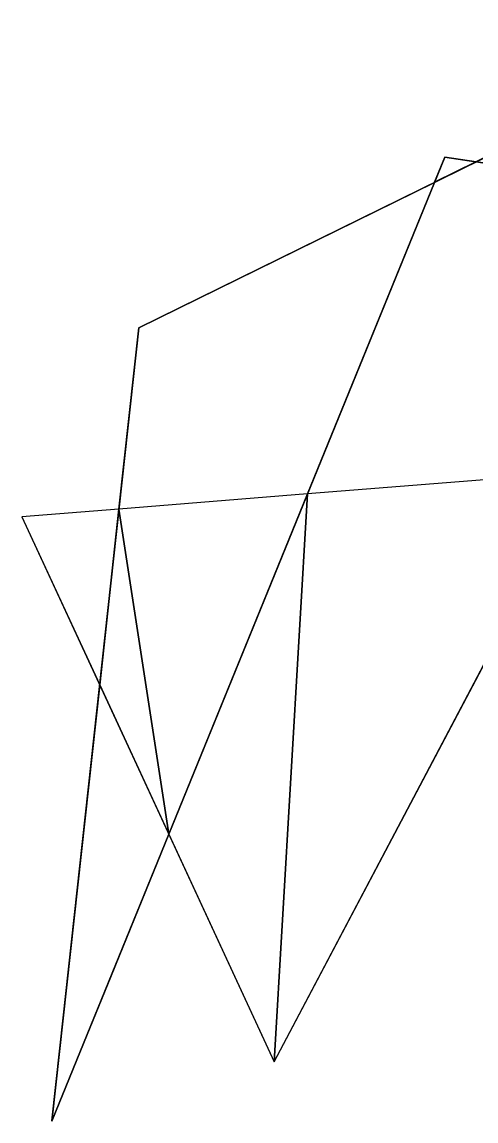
# Model space of a CAD drawing. Header units: metres. Extents: x -642 to 368, y -392 to 227.
# Drawn here: x 224.7 to 278, y -372.4 to -243.4 of the extents above; entities that cross this region are included whole.
import ezdxf

# ---------------------------------------------------------------- set-up
doc = ezdxf.new("R2010")
doc.units = ezdxf.units.M

msp = doc.modelspace()

# ---------------------------------------------------------------- linework, layer by layer
for p, q in [((254.33035, -365.50314, -623.5383), (318.7286, -243.42441, -623.5383)), ((254.33035, -365.50314, -623.5383), (318.7286, -243.42441, -623.5383)), ((254.33035, -365.50314, -623.5383), (318.7286, -243.42441, -623.5383)), ((254.33035, -365.50314, -623.5383), (318.7286, -243.42441, -623.5383)), ((254.33035, -365.50314, -623.5383), (318.7286, -243.42441, -623.5383)), ((254.33035, -365.50314, -623.5383), (318.7286, -243.42441, -623.5383)), ((254.33035, -365.50314, -623.5383), (318.7286, -243.42441, -623.5383)), ((254.33035, -365.50314, -623.5383), (318.7286, -243.42441, -623.5383)), ((254.33035, -365.50314, -623.5383), (318.7286, -243.42441, -623.5383)), ((254.33035, -365.50314, -623.5383), (318.7286, -243.42441, -623.5383)), ((254.33035, -365.50314, -623.5383), (318.7286, -243.42441, -623.5383)), ((254.33035, -365.50314, -623.5383), (318.7286, -243.42441, -623.5383)), ((254.33035, -365.50314, -623.5383), (318.7286, -243.42441, -623.5383)), ((254.33035, -365.50314, -623.5383), (318.7286, -243.42441, -623.5383)), ((238.44394, -279.32928, -623.5383), (296.53146, -250.74246, -623.5383)), ((238.44394, -279.32928, -623.5383), (296.53146, -250.74246, -623.5383)), ((238.44394, -279.32928, -623.5383), (296.53146, -250.74246, -623.5383)), ((238.44394, -279.32928, -623.5383), (296.53146, -250.74246, -623.5383)), ((238.44394, -279.32928, -623.5383), (296.53146, -250.74246, -623.5383)), ((238.44394, -279.32928, -623.5383), (296.53146, -250.74246, -623.5383)), ((238.44394, -279.32928, -623.5383), (296.53146, -250.74246, -623.5383)), ((238.44394, -279.32928, -623.5383), (296.53146, -250.74246, -623.5383)), ((238.44394, -279.32928, -623.5383), (296.53146, -250.74246, -623.5383)), ((238.44394, -279.32928, -623.5383), (296.53146, -250.74246, -623.5383)), ((238.44394, -279.32928, -623.5383), (296.53146, -250.74246, -623.5383)), ((238.44394, -279.32928, -623.5383), (296.53146, -250.74246, -623.5383)), ((238.44394, -279.32928, -623.5383), (296.53146, -250.74246, -623.5383)), ((238.44394, -279.32928, -623.5383), (296.53146, -250.74246, -623.5383)), ((296.54285, -250.74261, -623.5383), (238.4455, -279.3296, -623.5383)), ((296.54285, -250.74261, -623.5383), (238.4455, -279.3296, -623.5383)), ((296.54285, -250.74261, -623.5383), (238.4455, -279.3296, -623.5383)), ((296.54285, -250.74261, -623.5383), (238.4455, -279.3296, -623.5383)), ((296.54285, -250.74261, -623.5383), (238.4455, -279.3296, -623.5383)), ((296.54285, -250.74261, -623.5383), (238.4455, -279.3296, -623.5383)), ((296.54285, -250.74261, -623.5383), (238.4455, -279.3296, -623.5383)), ((296.54285, -250.74261, -623.5383), (238.4455, -279.3296, -623.5383)), ((296.54285, -250.74261, -623.5383), (238.4455, -279.3296, -623.5383)), ((296.54285, -250.74261, -623.5383), (238.4455, -279.3296, -623.5383)), ((296.54285, -250.74261, -623.5383), (238.4455, -279.3296, -623.5383)), ((296.54285, -250.74261, -623.5383), (238.4455, -279.3296, -623.5383)), ((296.54285, -250.74261, -623.5383), (238.4455, -279.3296, -623.5383)), ((296.54285, -250.74261, -623.5383), (238.4455, -279.3296, -623.5383)), ((274.35272, -259.3113, -623.5383), (228.24261, -372.44604, -623.5383)), ((274.35272, -259.3113, -623.5383), (228.24261, -372.44604, -623.5383)), ((274.35272, -259.3113, -623.5383), (228.24261, -372.44604, -623.5383)), ((274.35272, -259.3113, -623.5383), (228.24261, -372.44604, -623.5383)), ((274.35272, -259.3113, -623.5383), (228.24261, -372.44604, -623.5383)), ((274.35272, -259.3113, -623.5383), (228.24261, -372.44604, -623.5383)), ((274.35272, -259.3113, -623.5383), (228.24261, -372.44604, -623.5383)), ((274.35272, -259.3113, -623.5383), (228.24261, -372.44604, -623.5383)), ((274.35272, -259.3113, -623.5383), (228.24261, -372.44604, -623.5383)), ((274.35272, -259.3113, -623.5383), (228.24261, -372.44604, -623.5383)), ((274.35272, -259.3113, -623.5383), (228.24261, -372.44604, -623.5383)), ((274.35272, -259.3113, -623.5383), (228.24261, -372.44604, -623.5383)), ((274.35272, -259.3113, -623.5383), (228.24261, -372.44604, -623.5383)), ((274.35272, -259.3113, -623.5383), (228.24261, -372.44604, -623.5383)), ((228.2445, -372.4459, -623.5383), (274.34186, -259.3106, -623.5383)), ((228.2445, -372.4459, -623.5383), (274.34186, -259.3106, -623.5383)), ((228.2445, -372.4459, -623.5383), (274.34186, -259.3106, -623.5383)), ((228.2445, -372.4459, -623.5383), (274.34186, -259.3106, -623.5383)), ((228.2445, -372.4459, -623.5383), (274.34186, -259.3106, -623.5383)), ((228.2445, -372.4459, -623.5383), (274.34186, -259.3106, -623.5383)), ((228.2445, -372.4459, -623.5383), (274.34186, -259.3106, -623.5383)), ((228.2445, -372.4459, -623.5383), (274.34186, -259.3106, -623.5383)), ((228.2445, -372.4459, -623.5383), (274.34186, -259.3106, -623.5383)), ((228.2445, -372.4459, -623.5383), (274.34186, -259.3106, -623.5383)), ((228.2445, -372.4459, -623.5383), (274.34186, -259.3106, -623.5383)), ((228.2445, -372.4459, -623.5383), (274.34186, -259.3106, -623.5383)), ((228.2445, -372.4459, -623.5383), (274.34186, -259.3106, -623.5383)), ((228.2445, -372.4459, -623.5383), (274.34186, -259.3106, -623.5383)), ((274.34186, -259.3106, -623.5383), (338.75043, -268.91858, -623.5383)), ((274.34186, -259.3106, -623.5383), (338.75043, -268.91858, -623.5383)), ((274.34186, -259.3106, -623.5383), (338.75043, -268.91858, -623.5383)), ((274.34186, -259.3106, -623.5383), (338.75043, -268.91858, -623.5383)), ((274.34186, -259.3106, -623.5383), (338.75043, -268.91858, -623.5383)), ((274.34186, -259.3106, -623.5383), (338.75043, -268.91858, -623.5383)), ((274.34186, -259.3106, -623.5383), (338.75043, -268.91858, -623.5383)), ((274.34186, -259.3106, -623.5383), (338.75043, -268.91858, -623.5383)), ((274.34186, -259.3106, -623.5383), (338.75043, -268.91858, -623.5383)), ((274.34186, -259.3106, -623.5383), (338.75043, -268.91858, -623.5383)), ((274.34186, -259.3106, -623.5383), (338.75043, -268.91858, -623.5383)), ((274.34186, -259.3106, -623.5383), (338.75043, -268.91858, -623.5383)), ((274.34186, -259.3106, -623.5383), (338.75043, -268.91858, -623.5383)), ((274.34186, -259.3106, -623.5383), (338.75043, -268.91858, -623.5383)), ((338.74542, -268.9183, -623.5383), (274.35272, -259.3113, -623.5383)), ((338.74542, -268.9183, -623.5383), (274.35272, -259.3113, -623.5383)), ((338.74542, -268.9183, -623.5383), (274.35272, -259.3113, -623.5383)), ((338.74542, -268.9183, -623.5383), (274.35272, -259.3113, -623.5383)), ((338.74542, -268.9183, -623.5383), (274.35272, -259.3113, -623.5383)), ((338.74542, -268.9183, -623.5383), (274.35272, -259.3113, -623.5383)), ((338.74542, -268.9183, -623.5383), (274.35272, -259.3113, -623.5383)), ((338.74542, -268.9183, -623.5383), (274.35272, -259.3113, -623.5383)), ((338.74542, -268.9183, -623.5383), (274.35272, -259.3113, -623.5383)), ((338.74542, -268.9183, -623.5383), (274.35272, -259.3113, -623.5383)), ((338.74542, -268.9183, -623.5383), (274.35272, -259.3113, -623.5383)), ((338.74542, -268.9183, -623.5383), (274.35272, -259.3113, -623.5383)), ((338.74542, -268.9183, -623.5383), (274.35272, -259.3113, -623.5383)), ((338.74542, -268.9183, -623.5383), (274.35272, -259.3113, -623.5383)), ((228.24261, -372.44604, -623.5383), (238.44394, -279.32928, -623.5383)), ((228.24261, -372.44604, -623.5383), (238.44394, -279.32928, -623.5383)), ((228.24261, -372.44604, -623.5383), (238.44394, -279.32928, -623.5383)), ((228.24261, -372.44604, -623.5383), (238.44394, -279.32928, -623.5383)), ((228.24261, -372.44604, -623.5383), (238.44394, -279.32928, -623.5383)), ((228.24261, -372.44604, -623.5383), (238.44394, -279.32928, -623.5383)), ((228.24261, -372.44604, -623.5383), (238.44394, -279.32928, -623.5383)), ((228.24261, -372.44604, -623.5383), (238.44394, -279.32928, -623.5383)), ((228.24261, -372.44604, -623.5383), (238.44394, -279.32928, -623.5383)), ((228.24261, -372.44604, -623.5383), (238.44394, -279.32928, -623.5383)), ((228.24261, -372.44604, -623.5383), (238.44394, -279.32928, -623.5383)), ((228.24261, -372.44604, -623.5383), (238.44394, -279.32928, -623.5383)), ((228.24261, -372.44604, -623.5383), (238.44394, -279.32928, -623.5383)), ((228.24261, -372.44604, -623.5383), (238.44394, -279.32928, -623.5383)), ((238.4455, -279.3296, -623.5383), (228.2445, -372.4459, -623.5383)), ((238.4455, -279.3296, -623.5383), (228.2445, -372.4459, -623.5383)), ((238.4455, -279.3296, -623.5383), (228.2445, -372.4459, -623.5383)), ((238.4455, -279.3296, -623.5383), (228.2445, -372.4459, -623.5383)), ((238.4455, -279.3296, -623.5383), (228.2445, -372.4459, -623.5383)), ((238.4455, -279.3296, -623.5383), (228.2445, -372.4459, -623.5383)), ((238.4455, -279.3296, -623.5383), (228.2445, -372.4459, -623.5383)), ((238.4455, -279.3296, -623.5383), (228.2445, -372.4459, -623.5383)), ((238.4455, -279.3296, -623.5383), (228.2445, -372.4459, -623.5383)), ((238.4455, -279.3296, -623.5383), (228.2445, -372.4459, -623.5383)), ((238.4455, -279.3296, -623.5383), (228.2445, -372.4459, -623.5383)), ((238.4455, -279.3296, -623.5383), (228.2445, -372.4459, -623.5383)), ((238.4455, -279.3296, -623.5383), (228.2445, -372.4459, -623.5383)), ((238.4455, -279.3296, -623.5383), (228.2445, -372.4459, -623.5383)), ((224.73001, -301.52002, -623.5383), (254.33035, -365.50314, -623.5383)), ((224.73001, -301.52002, -623.5383), (254.33035, -365.50314, -623.5383)), ((224.73001, -301.52002, -623.5383), (254.33035, -365.50314, -623.5383)), ((224.73001, -301.52002, -623.5383), (254.33035, -365.50314, -623.5383)), ((224.73001, -301.52002, -623.5383), (254.33035, -365.50314, -623.5383)), ((224.73001, -301.52002, -623.5383), (254.33035, -365.50314, -623.5383)), ((224.73001, -301.52002, -623.5383), (254.33035, -365.50314, -623.5383)), ((224.73001, -301.52002, -623.5383), (254.33035, -365.50314, -623.5383)), ((224.73001, -301.52002, -623.5383), (254.33035, -365.50314, -623.5383)), ((224.73001, -301.52002, -623.5383), (254.33035, -365.50314, -623.5383)), ((224.73001, -301.52002, -623.5383), (254.33035, -365.50314, -623.5383)), ((224.73001, -301.52002, -623.5383), (254.33035, -365.50314, -623.5383)), ((224.73001, -301.52002, -623.5383), (254.33035, -365.50314, -623.5383)), ((224.73001, -301.52002, -623.5383), (254.33035, -365.50314, -623.5383))]:
    msp.add_line(p, q)
for points in [[(296.53146, -250.74246, -623.5383), (278.01083, -259.8571, -623.5383), (278.01752, -259.8581, -623.5383), (278.0176, -259.858, -623.5382)], [(296.53146, -250.74246, -623.5383), (278.01083, -259.8571, -623.5383), (278.01752, -259.8581, -623.5383), (278.0176, -259.858, -623.5382)], [(296.53146, -250.74246, -623.5383), (278.01083, -259.8571, -623.5383), (278.01752, -259.8581, -623.5383), (278.0176, -259.858, -623.5382)], [(296.53146, -250.74246, -623.5383), (278.01083, -259.8571, -623.5383), (278.01752, -259.8581, -623.5383), (278.0176, -259.858, -623.5382)], [(296.53146, -250.74246, -623.5383), (278.01083, -259.8571, -623.5383), (278.01752, -259.8581, -623.5383), (278.0176, -259.858, -623.5382)], [(296.53146, -250.74246, -623.5383), (278.01083, -259.8571, -623.5383), (278.01752, -259.8581, -623.5383), (278.0176, -259.858, -623.5382)], [(296.53146, -250.74246, -623.5383), (278.01083, -259.8571, -623.5383), (278.01752, -259.8581, -623.5383), (278.0176, -259.858, -623.5382)], [(296.53146, -250.74246, -623.5383), (278.01083, -259.8571, -623.5383), (278.01752, -259.8581, -623.5383), (278.0176, -259.858, -623.5382)], [(296.53146, -250.74246, -623.5383), (278.01083, -259.8571, -623.5383), (278.01752, -259.8581, -623.5383), (278.0176, -259.858, -623.5382)], [(296.53146, -250.74246, -623.5383), (278.01083, -259.8571, -623.5383), (278.01752, -259.8581, -623.5383), (278.0176, -259.858, -623.5382)], [(296.53146, -250.74246, -623.5383), (278.01083, -259.8571, -623.5383), (278.01752, -259.8581, -623.5383), (278.0176, -259.858, -623.5382)], [(296.53146, -250.74246, -623.5383), (278.01083, -259.8571, -623.5383), (278.01752, -259.8581, -623.5383), (278.0176, -259.858, -623.5382)], [(296.53146, -250.74246, -623.5383), (278.01083, -259.8571, -623.5383), (278.01752, -259.8581, -623.5383), (278.0176, -259.858, -623.5382)], [(296.53146, -250.74246, -623.5383), (278.01083, -259.8571, -623.5383), (278.01752, -259.8581, -623.5383), (278.0176, -259.858, -623.5382)], [(273.15665, -262.246, -623.5383), (274.34186, -259.3106, -623.5383), (273.1431, -262.25266, -623.5383), (273.1432, -262.25256, -623.5382)], [(273.15665, -262.246, -623.5383), (274.34186, -259.3106, -623.5383), (273.1431, -262.25266, -623.5383), (273.1432, -262.25256, -623.5382)], [(273.15665, -262.246, -623.5383), (274.34186, -259.3106, -623.5383), (273.1431, -262.25266, -623.5383), (273.1432, -262.25256, -623.5382)], [(273.15665, -262.246, -623.5383), (274.34186, -259.3106, -623.5383), (273.1431, -262.25266, -623.5383), (273.1432, -262.25256, -623.5382)], [(273.15665, -262.246, -623.5383), (274.34186, -259.3106, -623.5383), (273.1431, -262.25266, -623.5383), (273.1432, -262.25256, -623.5382)], [(273.15665, -262.246, -623.5383), (274.34186, -259.3106, -623.5383), (273.1431, -262.25266, -623.5383), (273.1432, -262.25256, -623.5382)], [(273.15665, -262.246, -623.5383), (274.34186, -259.3106, -623.5383), (273.1431, -262.25266, -623.5383), (273.1432, -262.25256, -623.5382)], [(273.15665, -262.246, -623.5383), (274.34186, -259.3106, -623.5383), (273.1431, -262.25266, -623.5383), (273.1432, -262.25256, -623.5382)], [(273.15665, -262.246, -623.5383), (274.34186, -259.3106, -623.5383), (273.1431, -262.25266, -623.5383), (273.1432, -262.25256, -623.5382)], [(273.15665, -262.246, -623.5383), (274.34186, -259.3106, -623.5383), (273.1431, -262.25266, -623.5383), (273.1432, -262.25256, -623.5382)], [(273.15665, -262.246, -623.5383), (274.34186, -259.3106, -623.5383), (273.1431, -262.25266, -623.5383), (273.1432, -262.25256, -623.5382)], [(273.15665, -262.246, -623.5383), (274.34186, -259.3106, -623.5383), (273.1431, -262.25266, -623.5383), (273.1432, -262.25256, -623.5382)], [(273.15665, -262.246, -623.5383), (274.34186, -259.3106, -623.5383), (273.1431, -262.25266, -623.5383), (273.1432, -262.25256, -623.5382)], [(273.15665, -262.246, -623.5383), (274.34186, -259.3106, -623.5383), (273.1431, -262.25266, -623.5383), (273.1432, -262.25256, -623.5382)], [(273.15665, -262.246, -623.5383), (274.3524, -259.31216, -623.5383), (274.34186, -259.3106, -623.5383), (274.34195, -259.31052, -623.5382)], [(273.15665, -262.246, -623.5383), (274.3524, -259.31216, -623.5383), (274.34186, -259.3106, -623.5383), (274.34195, -259.31052, -623.5382)], [(273.15665, -262.246, -623.5383), (274.3524, -259.31216, -623.5383), (274.34186, -259.3106, -623.5383), (274.34195, -259.31052, -623.5382)], [(273.15665, -262.246, -623.5383), (274.3524, -259.31216, -623.5383), (274.34186, -259.3106, -623.5383), (274.34195, -259.31052, -623.5382)], [(273.15665, -262.246, -623.5383), (274.3524, -259.31216, -623.5383), (274.34186, -259.3106, -623.5383), (274.34195, -259.31052, -623.5382)], [(273.15665, -262.246, -623.5383), (274.3524, -259.31216, -623.5383), (274.34186, -259.3106, -623.5383), (274.34195, -259.31052, -623.5382)], [(273.15665, -262.246, -623.5383), (274.3524, -259.31216, -623.5383), (274.34186, -259.3106, -623.5383), (274.34195, -259.31052, -623.5382)], [(273.15665, -262.246, -623.5383), (274.3524, -259.31216, -623.5383), (274.34186, -259.3106, -623.5383), (274.34195, -259.31052, -623.5382)], [(273.15665, -262.246, -623.5383), (274.3524, -259.31216, -623.5383), (274.34186, -259.3106, -623.5383), (274.34195, -259.31052, -623.5382)], [(273.15665, -262.246, -623.5383), (274.3524, -259.31216, -623.5383), (274.34186, -259.3106, -623.5383), (274.34195, -259.31052, -623.5382)], [(273.15665, -262.246, -623.5383), (274.3524, -259.31216, -623.5383), (274.34186, -259.3106, -623.5383), (274.34195, -259.31052, -623.5382)], [(273.15665, -262.246, -623.5383), (274.3524, -259.31216, -623.5383), (274.34186, -259.3106, -623.5383), (274.34195, -259.31052, -623.5382)], [(273.15665, -262.246, -623.5383), (274.3524, -259.31216, -623.5383), (274.34186, -259.3106, -623.5383), (274.34195, -259.31052, -623.5382)], [(273.15665, -262.246, -623.5383), (274.3524, -259.31216, -623.5383), (274.34186, -259.3106, -623.5383), (274.34195, -259.31052, -623.5382)], [(274.35272, -259.3113, -623.5383), (274.3524, -259.31216, -623.5383), (278.00955, -259.85773, -623.5383), (278.00964, -259.85764, -623.5382)], [(274.35272, -259.3113, -623.5383), (274.3524, -259.31216, -623.5383), (278.00955, -259.85773, -623.5383), (278.00964, -259.85764, -623.5382)], [(274.35272, -259.3113, -623.5383), (274.3524, -259.31216, -623.5383), (278.00955, -259.85773, -623.5383), (278.00964, -259.85764, -623.5382)], [(274.35272, -259.3113, -623.5383), (274.3524, -259.31216, -623.5383), (278.00955, -259.85773, -623.5383), (278.00964, -259.85764, -623.5382)], [(274.35272, -259.3113, -623.5383), (274.3524, -259.31216, -623.5383), (278.00955, -259.85773, -623.5383), (278.00964, -259.85764, -623.5382)], [(274.35272, -259.3113, -623.5383), (274.3524, -259.31216, -623.5383), (278.00955, -259.85773, -623.5383), (278.00964, -259.85764, -623.5382)], [(274.35272, -259.3113, -623.5383), (274.3524, -259.31216, -623.5383), (278.00955, -259.85773, -623.5383), (278.00964, -259.85764, -623.5382)], [(274.35272, -259.3113, -623.5383), (274.3524, -259.31216, -623.5383), (278.00955, -259.85773, -623.5383), (278.00964, -259.85764, -623.5382)], [(274.35272, -259.3113, -623.5383), (274.3524, -259.31216, -623.5383), (278.00955, -259.85773, -623.5383), (278.00964, -259.85764, -623.5382)], [(274.35272, -259.3113, -623.5383), (274.3524, -259.31216, -623.5383), (278.00955, -259.85773, -623.5383), (278.00964, -259.85764, -623.5382)], [(274.35272, -259.3113, -623.5383), (274.3524, -259.31216, -623.5383), (278.00955, -259.85773, -623.5383), (278.00964, -259.85764, -623.5382)], [(274.35272, -259.3113, -623.5383), (274.3524, -259.31216, -623.5383), (278.00955, -259.85773, -623.5383), (278.00964, -259.85764, -623.5382)], [(274.35272, -259.3113, -623.5383), (274.3524, -259.31216, -623.5383), (278.00955, -259.85773, -623.5383), (278.00964, -259.85764, -623.5382)], [(274.35272, -259.3113, -623.5383), (274.3524, -259.31216, -623.5383), (278.00955, -259.85773, -623.5383), (278.00964, -259.85764, -623.5382)], [(274.35272, -259.3113, -623.5383), (278.00955, -259.85773, -623.5383), (278.01083, -259.8571, -623.5383), (278.01093, -259.857, -623.5382)], [(274.35272, -259.3113, -623.5383), (278.00955, -259.85773, -623.5383), (278.01083, -259.8571, -623.5383), (278.01093, -259.857, -623.5382)], [(274.35272, -259.3113, -623.5383), (278.00955, -259.85773, -623.5383), (278.01083, -259.8571, -623.5383), (278.01093, -259.857, -623.5382)], [(274.35272, -259.3113, -623.5383), (278.00955, -259.85773, -623.5383), (278.01083, -259.8571, -623.5383), (278.01093, -259.857, -623.5382)], [(274.35272, -259.3113, -623.5383), (278.00955, -259.85773, -623.5383), (278.01083, -259.8571, -623.5383), (278.01093, -259.857, -623.5382)], [(274.35272, -259.3113, -623.5383), (278.00955, -259.85773, -623.5383), (278.01083, -259.8571, -623.5383), (278.01093, -259.857, -623.5382)], [(274.35272, -259.3113, -623.5383), (278.00955, -259.85773, -623.5383), (278.01083, -259.8571, -623.5383), (278.01093, -259.857, -623.5382)], [(274.35272, -259.3113, -623.5383), (278.00955, -259.85773, -623.5383), (278.01083, -259.8571, -623.5383), (278.01093, -259.857, -623.5382)], [(274.35272, -259.3113, -623.5383), (278.00955, -259.85773, -623.5383), (278.01083, -259.8571, -623.5383), (278.01093, -259.857, -623.5382)], [(274.35272, -259.3113, -623.5383), (278.00955, -259.85773, -623.5383), (278.01083, -259.8571, -623.5383), (278.01093, -259.857, -623.5382)], [(274.35272, -259.3113, -623.5383), (278.00955, -259.85773, -623.5383), (278.01083, -259.8571, -623.5383), (278.01093, -259.857, -623.5382)], [(274.35272, -259.3113, -623.5383), (278.00955, -259.85773, -623.5383), (278.01083, -259.8571, -623.5383), (278.01093, -259.857, -623.5382)], [(274.35272, -259.3113, -623.5383), (278.00955, -259.85773, -623.5383), (278.01083, -259.8571, -623.5383), (278.01093, -259.857, -623.5382)], [(274.35272, -259.3113, -623.5383), (278.00955, -259.85773, -623.5383), (278.01083, -259.8571, -623.5383), (278.01093, -259.857, -623.5382)], [(273.15665, -262.246, -623.5383), (273.15466, -262.25085, -623.5383), (278.0162, -259.8587, -623.5383), (278.0163, -259.8586, -623.5382)], [(273.15665, -262.246, -623.5383), (273.15466, -262.25085, -623.5383), (278.0162, -259.8587, -623.5383), (278.0163, -259.8586, -623.5382)], [(273.15665, -262.246, -623.5383), (273.15466, -262.25085, -623.5383), (278.0162, -259.8587, -623.5383), (278.0163, -259.8586, -623.5382)], [(273.15665, -262.246, -623.5383), (273.15466, -262.25085, -623.5383), (278.0162, -259.8587, -623.5383), (278.0163, -259.8586, -623.5382)], [(273.15665, -262.246, -623.5383), (273.15466, -262.25085, -623.5383), (278.0162, -259.8587, -623.5383), (278.0163, -259.8586, -623.5382)], [(273.15665, -262.246, -623.5383), (273.15466, -262.25085, -623.5383), (278.0162, -259.8587, -623.5383), (278.0163, -259.8586, -623.5382)], [(273.15665, -262.246, -623.5383), (273.15466, -262.25085, -623.5383), (278.0162, -259.8587, -623.5383), (278.0163, -259.8586, -623.5382)], [(273.15665, -262.246, -623.5383), (273.15466, -262.25085, -623.5383), (278.0162, -259.8587, -623.5383), (278.0163, -259.8586, -623.5382)], [(273.15665, -262.246, -623.5383), (273.15466, -262.25085, -623.5383), (278.0162, -259.8587, -623.5383), (278.0163, -259.8586, -623.5382)], [(273.15665, -262.246, -623.5383), (273.15466, -262.25085, -623.5383), (278.0162, -259.8587, -623.5383), (278.0163, -259.8586, -623.5382)], [(273.15665, -262.246, -623.5383), (273.15466, -262.25085, -623.5383), (278.0162, -259.8587, -623.5383), (278.0163, -259.8586, -623.5382)], [(273.15665, -262.246, -623.5383), (273.15466, -262.25085, -623.5383), (278.0162, -259.8587, -623.5383), (278.0163, -259.8586, -623.5382)], [(273.15665, -262.246, -623.5383), (273.15466, -262.25085, -623.5383), (278.0162, -259.8587, -623.5383), (278.0163, -259.8586, -623.5382)], [(273.15665, -262.246, -623.5383), (273.15466, -262.25085, -623.5383), (278.0162, -259.8587, -623.5383), (278.0163, -259.8586, -623.5382)], [(273.15665, -262.246, -623.5383), (278.0162, -259.8587, -623.5383), (278.00955, -259.85773, -623.5383), (278.00964, -259.85764, -623.5382)], [(273.15665, -262.246, -623.5383), (278.0162, -259.8587, -623.5383), (278.00955, -259.85773, -623.5383), (278.00964, -259.85764, -623.5382)], [(273.15665, -262.246, -623.5383), (278.0162, -259.8587, -623.5383), (278.00955, -259.85773, -623.5383), (278.00964, -259.85764, -623.5382)], [(273.15665, -262.246, -623.5383), (278.0162, -259.8587, -623.5383), (278.00955, -259.85773, -623.5383), (278.00964, -259.85764, -623.5382)], [(273.15665, -262.246, -623.5383), (278.0162, -259.8587, -623.5383), (278.00955, -259.85773, -623.5383), (278.00964, -259.85764, -623.5382)], [(273.15665, -262.246, -623.5383), (278.0162, -259.8587, -623.5383), (278.00955, -259.85773, -623.5383), (278.00964, -259.85764, -623.5382)], [(273.15665, -262.246, -623.5383), (278.0162, -259.8587, -623.5383), (278.00955, -259.85773, -623.5383), (278.00964, -259.85764, -623.5382)], [(273.15665, -262.246, -623.5383), (278.0162, -259.8587, -623.5383), (278.00955, -259.85773, -623.5383), (278.00964, -259.85764, -623.5382)], [(273.15665, -262.246, -623.5383), (278.0162, -259.8587, -623.5383), (278.00955, -259.85773, -623.5383), (278.00964, -259.85764, -623.5382)], [(273.15665, -262.246, -623.5383), (278.0162, -259.8587, -623.5383), (278.00955, -259.85773, -623.5383), (278.00964, -259.85764, -623.5382)], [(273.15665, -262.246, -623.5383), (278.0162, -259.8587, -623.5383), (278.00955, -259.85773, -623.5383), (278.00964, -259.85764, -623.5382)], [(273.15665, -262.246, -623.5383), (278.0162, -259.8587, -623.5383), (278.00955, -259.85773, -623.5383), (278.00964, -259.85764, -623.5382)], [(273.15665, -262.246, -623.5383), (278.0162, -259.8587, -623.5383), (278.00955, -259.85773, -623.5383), (278.00964, -259.85764, -623.5382)], [(273.15665, -262.246, -623.5383), (278.0162, -259.8587, -623.5383), (278.00955, -259.85773, -623.5383), (278.00964, -259.85764, -623.5382)], [(302.7816, -263.55304, -623.5383), (278.01752, -259.8581, -623.5383), (278.0162, -259.8587, -623.5383), (278.0163, -259.8586, -623.5382)], [(302.7816, -263.55304, -623.5383), (278.01752, -259.8581, -623.5383), (278.0162, -259.8587, -623.5383), (278.0163, -259.8586, -623.5382)], [(302.7816, -263.55304, -623.5383), (278.01752, -259.8581, -623.5383), (278.0162, -259.8587, -623.5383), (278.0163, -259.8586, -623.5382)], [(302.7816, -263.55304, -623.5383), (278.01752, -259.8581, -623.5383), (278.0162, -259.8587, -623.5383), (278.0163, -259.8586, -623.5382)], [(302.7816, -263.55304, -623.5383), (278.01752, -259.8581, -623.5383), (278.0162, -259.8587, -623.5383), (278.0163, -259.8586, -623.5382)], [(302.7816, -263.55304, -623.5383), (278.01752, -259.8581, -623.5383), (278.0162, -259.8587, -623.5383), (278.0163, -259.8586, -623.5382)], [(302.7816, -263.55304, -623.5383), (278.01752, -259.8581, -623.5383), (278.0162, -259.8587, -623.5383), (278.0163, -259.8586, -623.5382)], [(302.7816, -263.55304, -623.5383), (278.01752, -259.8581, -623.5383), (278.0162, -259.8587, -623.5383), (278.0163, -259.8586, -623.5382)], [(302.7816, -263.55304, -623.5383), (278.01752, -259.8581, -623.5383), (278.0162, -259.8587, -623.5383), (278.0163, -259.8586, -623.5382)], [(302.7816, -263.55304, -623.5383), (278.01752, -259.8581, -623.5383), (278.0162, -259.8587, -623.5383), (278.0163, -259.8586, -623.5382)], [(302.7816, -263.55304, -623.5383), (278.01752, -259.8581, -623.5383), (278.0162, -259.8587, -623.5383), (278.0163, -259.8586, -623.5382)], [(302.7816, -263.55304, -623.5383), (278.01752, -259.8581, -623.5383), (278.0162, -259.8587, -623.5383), (278.0163, -259.8586, -623.5382)], [(302.7816, -263.55304, -623.5383), (278.01752, -259.8581, -623.5383), (278.0162, -259.8587, -623.5383), (278.0163, -259.8586, -623.5382)], [(302.7816, -263.55304, -623.5383), (278.01752, -259.8581, -623.5383), (278.0162, -259.8587, -623.5383), (278.0163, -259.8586, -623.5382)], [(238.44394, -279.32928, -623.5383), (238.4455, -279.3296, -623.5383), (273.1431, -262.25266, -623.5383), (273.1432, -262.25256, -623.5382)], [(238.44394, -279.32928, -623.5383), (238.4455, -279.3296, -623.5383), (273.1431, -262.25266, -623.5383), (273.1432, -262.25256, -623.5382)], [(238.44394, -279.32928, -623.5383), (238.4455, -279.3296, -623.5383), (273.1431, -262.25266, -623.5383), (273.1432, -262.25256, -623.5382)], [(238.44394, -279.32928, -623.5383), (238.4455, -279.3296, -623.5383), (273.1431, -262.25266, -623.5383), (273.1432, -262.25256, -623.5382)], [(238.44394, -279.32928, -623.5383), (238.4455, -279.3296, -623.5383), (273.1431, -262.25266, -623.5383), (273.1432, -262.25256, -623.5382)], [(238.44394, -279.32928, -623.5383), (238.4455, -279.3296, -623.5383), (273.1431, -262.25266, -623.5383), (273.1432, -262.25256, -623.5382)], [(238.44394, -279.32928, -623.5383), (238.4455, -279.3296, -623.5383), (273.1431, -262.25266, -623.5383), (273.1432, -262.25256, -623.5382)], [(238.44394, -279.32928, -623.5383), (238.4455, -279.3296, -623.5383), (273.1431, -262.25266, -623.5383), (273.1432, -262.25256, -623.5382)], [(238.44394, -279.32928, -623.5383), (238.4455, -279.3296, -623.5383), (273.1431, -262.25266, -623.5383), (273.1432, -262.25256, -623.5382)], [(238.44394, -279.32928, -623.5383), (238.4455, -279.3296, -623.5383), (273.1431, -262.25266, -623.5383), (273.1432, -262.25256, -623.5382)], [(238.44394, -279.32928, -623.5383), (238.4455, -279.3296, -623.5383), (273.1431, -262.25266, -623.5383), (273.1432, -262.25256, -623.5382)], [(238.44394, -279.32928, -623.5383), (238.4455, -279.3296, -623.5383), (273.1431, -262.25266, -623.5383), (273.1432, -262.25256, -623.5382)], [(238.44394, -279.32928, -623.5383), (238.4455, -279.3296, -623.5383), (273.1431, -262.25266, -623.5383), (273.1432, -262.25256, -623.5382)], [(238.44394, -279.32928, -623.5383), (238.4455, -279.3296, -623.5383), (273.1431, -262.25266, -623.5383), (273.1432, -262.25256, -623.5382)], [(273.14114, -262.2575, -623.5383), (273.1431, -262.25266, -623.5383), (238.4455, -279.3296, -623.5383), (238.4456, -279.3295, -623.5382)], [(273.14114, -262.2575, -623.5383), (273.1431, -262.25266, -623.5383), (238.4455, -279.3296, -623.5383), (238.4456, -279.3295, -623.5382)], [(273.14114, -262.2575, -623.5383), (273.1431, -262.25266, -623.5383), (238.4455, -279.3296, -623.5383), (238.4456, -279.3295, -623.5382)], [(273.14114, -262.2575, -623.5383), (273.1431, -262.25266, -623.5383), (238.4455, -279.3296, -623.5383), (238.4456, -279.3295, -623.5382)], [(273.14114, -262.2575, -623.5383), (273.1431, -262.25266, -623.5383), (238.4455, -279.3296, -623.5383), (238.4456, -279.3295, -623.5382)], [(273.14114, -262.2575, -623.5383), (273.1431, -262.25266, -623.5383), (238.4455, -279.3296, -623.5383), (238.4456, -279.3295, -623.5382)], [(273.14114, -262.2575, -623.5383), (273.1431, -262.25266, -623.5383), (238.4455, -279.3296, -623.5383), (238.4456, -279.3295, -623.5382)], [(273.14114, -262.2575, -623.5383), (273.1431, -262.25266, -623.5383), (238.4455, -279.3296, -623.5383), (238.4456, -279.3295, -623.5382)], [(273.14114, -262.2575, -623.5383), (273.1431, -262.25266, -623.5383), (238.4455, -279.3296, -623.5383), (238.4456, -279.3295, -623.5382)], [(273.14114, -262.2575, -623.5383), (273.1431, -262.25266, -623.5383), (238.4455, -279.3296, -623.5383), (238.4456, -279.3295, -623.5382)], [(273.14114, -262.2575, -623.5383), (273.1431, -262.25266, -623.5383), (238.4455, -279.3296, -623.5383), (238.4456, -279.3295, -623.5382)], [(273.14114, -262.2575, -623.5383), (273.1431, -262.25266, -623.5383), (238.4455, -279.3296, -623.5383), (238.4456, -279.3295, -623.5382)], [(273.14114, -262.2575, -623.5383), (273.1431, -262.25266, -623.5383), (238.4455, -279.3296, -623.5383), (238.4456, -279.3295, -623.5382)], [(273.14114, -262.2575, -623.5383), (273.1431, -262.25266, -623.5383), (238.4455, -279.3296, -623.5383), (238.4456, -279.3295, -623.5382)], [(258.24506, -298.83273, -623.5383), (273.14114, -262.2575, -623.5383), (258.23822, -298.83328, -623.5383), (258.2383, -298.8332, -623.5382)], [(258.24506, -298.83273, -623.5383), (273.14114, -262.2575, -623.5383), (258.23822, -298.83328, -623.5383), (258.2383, -298.8332, -623.5382)], [(258.24506, -298.83273, -623.5383), (273.14114, -262.2575, -623.5383), (258.23822, -298.83328, -623.5383), (258.2383, -298.8332, -623.5382)], [(258.24506, -298.83273, -623.5383), (273.14114, -262.2575, -623.5383), (258.23822, -298.83328, -623.5383), (258.2383, -298.8332, -623.5382)], [(258.24506, -298.83273, -623.5383), (273.14114, -262.2575, -623.5383), (258.23822, -298.83328, -623.5383), (258.2383, -298.8332, -623.5382)], [(258.24506, -298.83273, -623.5383), (273.14114, -262.2575, -623.5383), (258.23822, -298.83328, -623.5383), (258.2383, -298.8332, -623.5382)], [(258.24506, -298.83273, -623.5383), (273.14114, -262.2575, -623.5383), (258.23822, -298.83328, -623.5383), (258.2383, -298.8332, -623.5382)], [(258.24506, -298.83273, -623.5383), (273.14114, -262.2575, -623.5383), (258.23822, -298.83328, -623.5383), (258.2383, -298.8332, -623.5382)], [(258.24506, -298.83273, -623.5383), (273.14114, -262.2575, -623.5383), (258.23822, -298.83328, -623.5383), (258.2383, -298.8332, -623.5382)], [(258.24506, -298.83273, -623.5383), (273.14114, -262.2575, -623.5383), (258.23822, -298.83328, -623.5383), (258.2383, -298.8332, -623.5382)], [(258.24506, -298.83273, -623.5383), (273.14114, -262.2575, -623.5383), (258.23822, -298.83328, -623.5383), (258.2383, -298.8332, -623.5382)], [(258.24506, -298.83273, -623.5383), (273.14114, -262.2575, -623.5383), (258.23822, -298.83328, -623.5383), (258.2383, -298.8332, -623.5382)], [(258.24506, -298.83273, -623.5383), (273.14114, -262.2575, -623.5383), (258.23822, -298.83328, -623.5383), (258.2383, -298.8332, -623.5382)], [(258.24506, -298.83273, -623.5383), (273.14114, -262.2575, -623.5383), (258.23822, -298.83328, -623.5383), (258.2383, -298.8332, -623.5382)], [(258.24506, -298.83273, -623.5383), (273.15466, -262.25085, -623.5383), (273.14114, -262.2575, -623.5383), (273.14124, -262.25742, -623.5382)], [(258.24506, -298.83273, -623.5383), (273.15466, -262.25085, -623.5383), (273.14114, -262.2575, -623.5383), (273.14124, -262.25742, -623.5382)], [(258.24506, -298.83273, -623.5383), (273.15466, -262.25085, -623.5383), (273.14114, -262.2575, -623.5383), (273.14124, -262.25742, -623.5382)], [(258.24506, -298.83273, -623.5383), (273.15466, -262.25085, -623.5383), (273.14114, -262.2575, -623.5383), (273.14124, -262.25742, -623.5382)], [(258.24506, -298.83273, -623.5383), (273.15466, -262.25085, -623.5383), (273.14114, -262.2575, -623.5383), (273.14124, -262.25742, -623.5382)], [(258.24506, -298.83273, -623.5383), (273.15466, -262.25085, -623.5383), (273.14114, -262.2575, -623.5383), (273.14124, -262.25742, -623.5382)], [(258.24506, -298.83273, -623.5383), (273.15466, -262.25085, -623.5383), (273.14114, -262.2575, -623.5383), (273.14124, -262.25742, -623.5382)], [(258.24506, -298.83273, -623.5383), (273.15466, -262.25085, -623.5383), (273.14114, -262.2575, -623.5383), (273.14124, -262.25742, -623.5382)], [(258.24506, -298.83273, -623.5383), (273.15466, -262.25085, -623.5383), (273.14114, -262.2575, -623.5383), (273.14124, -262.25742, -623.5382)], [(258.24506, -298.83273, -623.5383), (273.15466, -262.25085, -623.5383), (273.14114, -262.2575, -623.5383), (273.14124, -262.25742, -623.5382)], [(258.24506, -298.83273, -623.5383), (273.15466, -262.25085, -623.5383), (273.14114, -262.2575, -623.5383), (273.14124, -262.25742, -623.5382)], [(258.24506, -298.83273, -623.5383), (273.15466, -262.25085, -623.5383), (273.14114, -262.2575, -623.5383), (273.14124, -262.25742, -623.5382)], [(258.24506, -298.83273, -623.5383), (273.15466, -262.25085, -623.5383), (273.14114, -262.2575, -623.5383), (273.14124, -262.25742, -623.5382)], [(258.24506, -298.83273, -623.5383), (273.15466, -262.25085, -623.5383), (273.14114, -262.2575, -623.5383), (273.14124, -262.25742, -623.5382)], [(273.1431, -262.25266, -623.5383), (273.14114, -262.2575, -623.5383), (273.15466, -262.25085, -623.5383), (273.15475, -262.25076, -623.5382)], [(273.1431, -262.25266, -623.5383), (273.14114, -262.2575, -623.5383), (273.15466, -262.25085, -623.5383), (273.15475, -262.25076, -623.5382)], [(273.1431, -262.25266, -623.5383), (273.14114, -262.2575, -623.5383), (273.15466, -262.25085, -623.5383), (273.15475, -262.25076, -623.5382)], [(273.1431, -262.25266, -623.5383), (273.14114, -262.2575, -623.5383), (273.15466, -262.25085, -623.5383), (273.15475, -262.25076, -623.5382)], [(273.1431, -262.25266, -623.5383), (273.14114, -262.2575, -623.5383), (273.15466, -262.25085, -623.5383), (273.15475, -262.25076, -623.5382)], [(273.1431, -262.25266, -623.5383), (273.14114, -262.2575, -623.5383), (273.15466, -262.25085, -623.5383), (273.15475, -262.25076, -623.5382)], [(273.1431, -262.25266, -623.5383), (273.14114, -262.2575, -623.5383), (273.15466, -262.25085, -623.5383), (273.15475, -262.25076, -623.5382)], [(273.1431, -262.25266, -623.5383), (273.14114, -262.2575, -623.5383), (273.15466, -262.25085, -623.5383), (273.15475, -262.25076, -623.5382)], [(273.1431, -262.25266, -623.5383), (273.14114, -262.2575, -623.5383), (273.15466, -262.25085, -623.5383), (273.15475, -262.25076, -623.5382)], [(273.1431, -262.25266, -623.5383), (273.14114, -262.2575, -623.5383), (273.15466, -262.25085, -623.5383), (273.15475, -262.25076, -623.5382)], [(273.1431, -262.25266, -623.5383), (273.14114, -262.2575, -623.5383), (273.15466, -262.25085, -623.5383), (273.15475, -262.25076, -623.5382)], [(273.1431, -262.25266, -623.5383), (273.14114, -262.2575, -623.5383), (273.15466, -262.25085, -623.5383), (273.15475, -262.25076, -623.5382)], [(273.1431, -262.25266, -623.5383), (273.14114, -262.2575, -623.5383), (273.15466, -262.25085, -623.5383), (273.15475, -262.25076, -623.5382)], [(273.1431, -262.25266, -623.5383), (273.14114, -262.2575, -623.5383), (273.15466, -262.25085, -623.5383), (273.15475, -262.25076, -623.5382)], [(273.15665, -262.246, -623.5383), (273.1431, -262.25266, -623.5383), (273.15466, -262.25085, -623.5383), (273.15475, -262.25076, -623.5382)], [(273.15665, -262.246, -623.5383), (273.1431, -262.25266, -623.5383), (273.15466, -262.25085, -623.5383), (273.15475, -262.25076, -623.5382)], [(273.15665, -262.246, -623.5383), (273.1431, -262.25266, -623.5383), (273.15466, -262.25085, -623.5383), (273.15475, -262.25076, -623.5382)], [(273.15665, -262.246, -623.5383), (273.1431, -262.25266, -623.5383), (273.15466, -262.25085, -623.5383), (273.15475, -262.25076, -623.5382)], [(273.15665, -262.246, -623.5383), (273.1431, -262.25266, -623.5383), (273.15466, -262.25085, -623.5383), (273.15475, -262.25076, -623.5382)], [(273.15665, -262.246, -623.5383), (273.1431, -262.25266, -623.5383), (273.15466, -262.25085, -623.5383), (273.15475, -262.25076, -623.5382)], [(273.15665, -262.246, -623.5383), (273.1431, -262.25266, -623.5383), (273.15466, -262.25085, -623.5383), (273.15475, -262.25076, -623.5382)], [(273.15665, -262.246, -623.5383), (273.1431, -262.25266, -623.5383), (273.15466, -262.25085, -623.5383), (273.15475, -262.25076, -623.5382)], [(273.15665, -262.246, -623.5383), (273.1431, -262.25266, -623.5383), (273.15466, -262.25085, -623.5383), (273.15475, -262.25076, -623.5382)], [(273.15665, -262.246, -623.5383), (273.1431, -262.25266, -623.5383), (273.15466, -262.25085, -623.5383), (273.15475, -262.25076, -623.5382)], [(273.15665, -262.246, -623.5383), (273.1431, -262.25266, -623.5383), (273.15466, -262.25085, -623.5383), (273.15475, -262.25076, -623.5382)], [(273.15665, -262.246, -623.5383), (273.1431, -262.25266, -623.5383), (273.15466, -262.25085, -623.5383), (273.15475, -262.25076, -623.5382)], [(273.15665, -262.246, -623.5383), (273.1431, -262.25266, -623.5383), (273.15466, -262.25085, -623.5383), (273.15475, -262.25076, -623.5382)], [(273.15665, -262.246, -623.5383), (273.1431, -262.25266, -623.5383), (273.15466, -262.25085, -623.5383), (273.15475, -262.25076, -623.5382)], [(236.11285, -300.60733, -623.5383), (236.1145, -300.60718, -623.5383), (238.44394, -279.32928, -623.5383), (238.44405, -279.3292, -623.5382)], [(236.11285, -300.60733, -623.5383), (236.1145, -300.60718, -623.5383), (238.44394, -279.32928, -623.5383), (238.44405, -279.3292, -623.5382)], [(236.11285, -300.60733, -623.5383), (236.1145, -300.60718, -623.5383), (238.44394, -279.32928, -623.5383), (238.44405, -279.3292, -623.5382)], [(236.11285, -300.60733, -623.5383), (236.1145, -300.60718, -623.5383), (238.44394, -279.32928, -623.5383), (238.44405, -279.3292, -623.5382)], [(236.11285, -300.60733, -623.5383), (236.1145, -300.60718, -623.5383), (238.44394, -279.32928, -623.5383), (238.44405, -279.3292, -623.5382)], [(236.11285, -300.60733, -623.5383), (236.1145, -300.60718, -623.5383), (238.44394, -279.32928, -623.5383), (238.44405, -279.3292, -623.5382)], [(236.11285, -300.60733, -623.5383), (236.1145, -300.60718, -623.5383), (238.44394, -279.32928, -623.5383), (238.44405, -279.3292, -623.5382)], [(236.11285, -300.60733, -623.5383), (236.1145, -300.60718, -623.5383), (238.44394, -279.32928, -623.5383), (238.44405, -279.3292, -623.5382)], [(236.11285, -300.60733, -623.5383), (236.1145, -300.60718, -623.5383), (238.44394, -279.32928, -623.5383), (238.44405, -279.3292, -623.5382)], [(236.11285, -300.60733, -623.5383), (236.1145, -300.60718, -623.5383), (238.44394, -279.32928, -623.5383), (238.44405, -279.3292, -623.5382)], [(236.11285, -300.60733, -623.5383), (236.1145, -300.60718, -623.5383), (238.44394, -279.32928, -623.5383), (238.44405, -279.3292, -623.5382)], [(236.11285, -300.60733, -623.5383), (236.1145, -300.60718, -623.5383), (238.44394, -279.32928, -623.5383), (238.44405, -279.3292, -623.5382)], [(236.11285, -300.60733, -623.5383), (236.1145, -300.60718, -623.5383), (238.44394, -279.32928, -623.5383), (238.44405, -279.3292, -623.5382)], [(236.11285, -300.60733, -623.5383), (236.1145, -300.60718, -623.5383), (238.44394, -279.32928, -623.5383), (238.44405, -279.3292, -623.5382)], [(238.4455, -279.3296, -623.5383), (238.44394, -279.32928, -623.5383), (236.1145, -300.60718, -623.5383), (236.11461, -300.6071, -623.5382)], [(238.4455, -279.3296, -623.5383), (238.44394, -279.32928, -623.5383), (236.1145, -300.60718, -623.5383), (236.11461, -300.6071, -623.5382)], [(238.4455, -279.3296, -623.5383), (238.44394, -279.32928, -623.5383), (236.1145, -300.60718, -623.5383), (236.11461, -300.6071, -623.5382)], [(238.4455, -279.3296, -623.5383), (238.44394, -279.32928, -623.5383), (236.1145, -300.60718, -623.5383), (236.11461, -300.6071, -623.5382)], [(238.4455, -279.3296, -623.5383), (238.44394, -279.32928, -623.5383), (236.1145, -300.60718, -623.5383), (236.11461, -300.6071, -623.5382)], [(238.4455, -279.3296, -623.5383), (238.44394, -279.32928, -623.5383), (236.1145, -300.60718, -623.5383), (236.11461, -300.6071, -623.5382)], [(238.4455, -279.3296, -623.5383), (238.44394, -279.32928, -623.5383), (236.1145, -300.60718, -623.5383), (236.11461, -300.6071, -623.5382)], [(238.4455, -279.3296, -623.5383), (238.44394, -279.32928, -623.5383), (236.1145, -300.60718, -623.5383), (236.11461, -300.6071, -623.5382)], [(238.4455, -279.3296, -623.5383), (238.44394, -279.32928, -623.5383), (236.1145, -300.60718, -623.5383), (236.11461, -300.6071, -623.5382)], [(238.4455, -279.3296, -623.5383), (238.44394, -279.32928, -623.5383), (236.1145, -300.60718, -623.5383), (236.11461, -300.6071, -623.5382)], [(238.4455, -279.3296, -623.5383), (238.44394, -279.32928, -623.5383), (236.1145, -300.60718, -623.5383), (236.11461, -300.6071, -623.5382)], [(238.4455, -279.3296, -623.5383), (238.44394, -279.32928, -623.5383), (236.1145, -300.60718, -623.5383), (236.11461, -300.6071, -623.5382)], [(238.4455, -279.3296, -623.5383), (238.44394, -279.32928, -623.5383), (236.1145, -300.60718, -623.5383), (236.11461, -300.6071, -623.5382)], [(238.4455, -279.3296, -623.5383), (238.44394, -279.32928, -623.5383), (236.1145, -300.60718, -623.5383), (236.11461, -300.6071, -623.5382)], [(258.24506, -298.83273, -623.5383), (254.33035, -365.50314, -623.5383), (290.88028, -296.216, -623.5383), (290.88037, -296.2159, -623.5382)], [(258.24506, -298.83273, -623.5383), (254.33035, -365.50314, -623.5383), (290.88028, -296.216, -623.5383), (290.88037, -296.2159, -623.5382)], [(258.24506, -298.83273, -623.5383), (254.33035, -365.50314, -623.5383), (290.88028, -296.216, -623.5383), (290.88037, -296.2159, -623.5382)], [(258.24506, -298.83273, -623.5383), (254.33035, -365.50314, -623.5383), (290.88028, -296.216, -623.5383), (290.88037, -296.2159, -623.5382)], [(258.24506, -298.83273, -623.5383), (254.33035, -365.50314, -623.5383), (290.88028, -296.216, -623.5383), (290.88037, -296.2159, -623.5382)], [(258.24506, -298.83273, -623.5383), (254.33035, -365.50314, -623.5383), (290.88028, -296.216, -623.5383), (290.88037, -296.2159, -623.5382)], [(258.24506, -298.83273, -623.5383), (254.33035, -365.50314, -623.5383), (290.88028, -296.216, -623.5383), (290.88037, -296.2159, -623.5382)], [(258.24506, -298.83273, -623.5383), (254.33035, -365.50314, -623.5383), (290.88028, -296.216, -623.5383), (290.88037, -296.2159, -623.5382)], [(258.24506, -298.83273, -623.5383), (254.33035, -365.50314, -623.5383), (290.88028, -296.216, -623.5383), (290.88037, -296.2159, -623.5382)], [(258.24506, -298.83273, -623.5383), (254.33035, -365.50314, -623.5383), (290.88028, -296.216, -623.5383), (290.88037, -296.2159, -623.5382)], [(258.24506, -298.83273, -623.5383), (254.33035, -365.50314, -623.5383), (290.88028, -296.216, -623.5383), (290.88037, -296.2159, -623.5382)], [(258.24506, -298.83273, -623.5383), (254.33035, -365.50314, -623.5383), (290.88028, -296.216, -623.5383), (290.88037, -296.2159, -623.5382)], [(258.24506, -298.83273, -623.5383), (254.33035, -365.50314, -623.5383), (290.88028, -296.216, -623.5383), (290.88037, -296.2159, -623.5382)], [(258.24506, -298.83273, -623.5383), (254.33035, -365.50314, -623.5383), (290.88028, -296.216, -623.5383), (290.88037, -296.2159, -623.5382)], [(236.1145, -300.60718, -623.5383), (241.96445, -338.77344, -623.5383), (258.23822, -298.83328, -623.5383), (258.2383, -298.8332, -623.5382)], [(236.1145, -300.60718, -623.5383), (241.96445, -338.77344, -623.5383), (258.23822, -298.83328, -623.5383), (258.2383, -298.8332, -623.5382)], [(236.1145, -300.60718, -623.5383), (241.96445, -338.77344, -623.5383), (258.23822, -298.83328, -623.5383), (258.2383, -298.8332, -623.5382)], [(236.1145, -300.60718, -623.5383), (241.96445, -338.77344, -623.5383), (258.23822, -298.83328, -623.5383), (258.2383, -298.8332, -623.5382)], [(236.1145, -300.60718, -623.5383), (241.96445, -338.77344, -623.5383), (258.23822, -298.83328, -623.5383), (258.2383, -298.8332, -623.5382)], [(236.1145, -300.60718, -623.5383), (241.96445, -338.77344, -623.5383), (258.23822, -298.83328, -623.5383), (258.2383, -298.8332, -623.5382)], [(236.1145, -300.60718, -623.5383), (241.96445, -338.77344, -623.5383), (258.23822, -298.83328, -623.5383), (258.2383, -298.8332, -623.5382)], [(236.1145, -300.60718, -623.5383), (241.96445, -338.77344, -623.5383), (258.23822, -298.83328, -623.5383), (258.2383, -298.8332, -623.5382)], [(236.1145, -300.60718, -623.5383), (241.96445, -338.77344, -623.5383), (258.23822, -298.83328, -623.5383), (258.2383, -298.8332, -623.5382)], [(236.1145, -300.60718, -623.5383), (241.96445, -338.77344, -623.5383), (258.23822, -298.83328, -623.5383), (258.2383, -298.8332, -623.5382)], [(236.1145, -300.60718, -623.5383), (241.96445, -338.77344, -623.5383), (258.23822, -298.83328, -623.5383), (258.2383, -298.8332, -623.5382)], [(236.1145, -300.60718, -623.5383), (241.96445, -338.77344, -623.5383), (258.23822, -298.83328, -623.5383), (258.2383, -298.8332, -623.5382)], [(236.1145, -300.60718, -623.5383), (241.96445, -338.77344, -623.5383), (258.23822, -298.83328, -623.5383), (258.2383, -298.8332, -623.5382)], [(236.1145, -300.60718, -623.5383), (241.96445, -338.77344, -623.5383), (258.23822, -298.83328, -623.5383), (258.2383, -298.8332, -623.5382)], [(258.24506, -298.83273, -623.5383), (241.96555, -338.77576, -623.5383), (254.33035, -365.50314, -623.5383), (254.33046, -365.50305, -623.5382)], [(258.24506, -298.83273, -623.5383), (241.96555, -338.77576, -623.5383), (254.33035, -365.50314, -623.5383), (254.33046, -365.50305, -623.5382)], [(258.24506, -298.83273, -623.5383), (241.96555, -338.77576, -623.5383), (254.33035, -365.50314, -623.5383), (254.33046, -365.50305, -623.5382)], [(258.24506, -298.83273, -623.5383), (241.96555, -338.77576, -623.5383), (254.33035, -365.50314, -623.5383), (254.33046, -365.50305, -623.5382)], [(258.24506, -298.83273, -623.5383), (241.96555, -338.77576, -623.5383), (254.33035, -365.50314, -623.5383), (254.33046, -365.50305, -623.5382)], [(258.24506, -298.83273, -623.5383), (241.96555, -338.77576, -623.5383), (254.33035, -365.50314, -623.5383), (254.33046, -365.50305, -623.5382)], [(258.24506, -298.83273, -623.5383), (241.96555, -338.77576, -623.5383), (254.33035, -365.50314, -623.5383), (254.33046, -365.50305, -623.5382)], [(258.24506, -298.83273, -623.5383), (241.96555, -338.77576, -623.5383), (254.33035, -365.50314, -623.5383), (254.33046, -365.50305, -623.5382)], [(258.24506, -298.83273, -623.5383), (241.96555, -338.77576, -623.5383), (254.33035, -365.50314, -623.5383), (254.33046, -365.50305, -623.5382)], [(258.24506, -298.83273, -623.5383), (241.96555, -338.77576, -623.5383), (254.33035, -365.50314, -623.5383), (254.33046, -365.50305, -623.5382)], [(258.24506, -298.83273, -623.5383), (241.96555, -338.77576, -623.5383), (254.33035, -365.50314, -623.5383), (254.33046, -365.50305, -623.5382)], [(258.24506, -298.83273, -623.5383), (241.96555, -338.77576, -623.5383), (254.33035, -365.50314, -623.5383), (254.33046, -365.50305, -623.5382)], [(258.24506, -298.83273, -623.5383), (241.96555, -338.77576, -623.5383), (254.33035, -365.50314, -623.5383), (254.33046, -365.50305, -623.5382)], [(258.24506, -298.83273, -623.5383), (241.96555, -338.77576, -623.5383), (254.33035, -365.50314, -623.5383), (254.33046, -365.50305, -623.5382)], [(236.11285, -300.60733, -623.5383), (224.73001, -301.52002, -623.5383), (233.85257, -321.23898, -623.5383), (233.85268, -321.2389, -623.5382)], [(236.11285, -300.60733, -623.5383), (224.73001, -301.52002, -623.5383), (233.85257, -321.23898, -623.5383), (233.85268, -321.2389, -623.5382)], [(236.11285, -300.60733, -623.5383), (224.73001, -301.52002, -623.5383), (233.85257, -321.23898, -623.5383), (233.85268, -321.2389, -623.5382)], [(236.11285, -300.60733, -623.5383), (224.73001, -301.52002, -623.5383), (233.85257, -321.23898, -623.5383), (233.85268, -321.2389, -623.5382)], [(236.11285, -300.60733, -623.5383), (224.73001, -301.52002, -623.5383), (233.85257, -321.23898, -623.5383), (233.85268, -321.2389, -623.5382)], [(236.11285, -300.60733, -623.5383), (224.73001, -301.52002, -623.5383), (233.85257, -321.23898, -623.5383), (233.85268, -321.2389, -623.5382)], [(236.11285, -300.60733, -623.5383), (224.73001, -301.52002, -623.5383), (233.85257, -321.23898, -623.5383), (233.85268, -321.2389, -623.5382)], [(236.11285, -300.60733, -623.5383), (224.73001, -301.52002, -623.5383), (233.85257, -321.23898, -623.5383), (233.85268, -321.2389, -623.5382)], [(236.11285, -300.60733, -623.5383), (224.73001, -301.52002, -623.5383), (233.85257, -321.23898, -623.5383), (233.85268, -321.2389, -623.5382)], [(236.11285, -300.60733, -623.5383), (224.73001, -301.52002, -623.5383), (233.85257, -321.23898, -623.5383), (233.85268, -321.2389, -623.5382)], [(236.11285, -300.60733, -623.5383), (224.73001, -301.52002, -623.5383), (233.85257, -321.23898, -623.5383), (233.85268, -321.2389, -623.5382)], [(236.11285, -300.60733, -623.5383), (224.73001, -301.52002, -623.5383), (233.85257, -321.23898, -623.5383), (233.85268, -321.2389, -623.5382)], [(236.11285, -300.60733, -623.5383), (224.73001, -301.52002, -623.5383), (233.85257, -321.23898, -623.5383), (233.85268, -321.2389, -623.5382)], [(236.11285, -300.60733, -623.5383), (224.73001, -301.52002, -623.5383), (233.85257, -321.23898, -623.5383), (233.85268, -321.2389, -623.5382)], [(236.1145, -300.60718, -623.5383), (233.85394, -321.242, -623.5383), (241.96445, -338.77344, -623.5383), (241.96455, -338.77335, -623.5382)], [(236.1145, -300.60718, -623.5383), (233.85394, -321.242, -623.5383), (241.96445, -338.77344, -623.5383), (241.96455, -338.77335, -623.5382)], [(236.1145, -300.60718, -623.5383), (233.85394, -321.242, -623.5383), (241.96445, -338.77344, -623.5383), (241.96455, -338.77335, -623.5382)], [(236.1145, -300.60718, -623.5383), (233.85394, -321.242, -623.5383), (241.96445, -338.77344, -623.5383), (241.96455, -338.77335, -623.5382)], [(236.1145, -300.60718, -623.5383), (233.85394, -321.242, -623.5383), (241.96445, -338.77344, -623.5383), (241.96455, -338.77335, -623.5382)], [(236.1145, -300.60718, -623.5383), (233.85394, -321.242, -623.5383), (241.96445, -338.77344, -623.5383), (241.96455, -338.77335, -623.5382)], [(236.1145, -300.60718, -623.5383), (233.85394, -321.242, -623.5383), (241.96445, -338.77344, -623.5383), (241.96455, -338.77335, -623.5382)], [(236.1145, -300.60718, -623.5383), (233.85394, -321.242, -623.5383), (241.96445, -338.77344, -623.5383), (241.96455, -338.77335, -623.5382)], [(236.1145, -300.60718, -623.5383), (233.85394, -321.242, -623.5383), (241.96445, -338.77344, -623.5383), (241.96455, -338.77335, -623.5382)], [(236.1145, -300.60718, -623.5383), (233.85394, -321.242, -623.5383), (241.96445, -338.77344, -623.5383), (241.96455, -338.77335, -623.5382)], [(236.1145, -300.60718, -623.5383), (233.85394, -321.242, -623.5383), (241.96445, -338.77344, -623.5383), (241.96455, -338.77335, -623.5382)], [(236.1145, -300.60718, -623.5383), (233.85394, -321.242, -623.5383), (241.96445, -338.77344, -623.5383), (241.96455, -338.77335, -623.5382)], [(236.1145, -300.60718, -623.5383), (233.85394, -321.242, -623.5383), (241.96445, -338.77344, -623.5383), (241.96455, -338.77335, -623.5382)], [(236.1145, -300.60718, -623.5383), (233.85394, -321.242, -623.5383), (241.96445, -338.77344, -623.5383), (241.96455, -338.77335, -623.5382)], [(233.85257, -321.23898, -623.5383), (228.24261, -372.44604, -623.5383), (228.24518, -372.43973, -623.5383), (228.24529, -372.43964, -623.5382)], [(233.85257, -321.23898, -623.5383), (228.24261, -372.44604, -623.5383), (228.24518, -372.43973, -623.5383), (228.24529, -372.43964, -623.5382)], [(233.85257, -321.23898, -623.5383), (228.24261, -372.44604, -623.5383), (228.24518, -372.43973, -623.5383), (228.24529, -372.43964, -623.5382)], [(233.85257, -321.23898, -623.5383), (228.24261, -372.44604, -623.5383), (228.24518, -372.43973, -623.5383), (228.24529, -372.43964, -623.5382)], [(233.85257, -321.23898, -623.5383), (228.24261, -372.44604, -623.5383), (228.24518, -372.43973, -623.5383), (228.24529, -372.43964, -623.5382)], [(233.85257, -321.23898, -623.5383), (228.24261, -372.44604, -623.5383), (228.24518, -372.43973, -623.5383), (228.24529, -372.43964, -623.5382)], [(233.85257, -321.23898, -623.5383), (228.24261, -372.44604, -623.5383), (228.24518, -372.43973, -623.5383), (228.24529, -372.43964, -623.5382)], [(233.85257, -321.23898, -623.5383), (228.24261, -372.44604, -623.5383), (228.24518, -372.43973, -623.5383), (228.24529, -372.43964, -623.5382)], [(233.85257, -321.23898, -623.5383), (228.24261, -372.44604, -623.5383), (228.24518, -372.43973, -623.5383), (228.24529, -372.43964, -623.5382)], [(233.85257, -321.23898, -623.5383), (228.24261, -372.44604, -623.5383), (228.24518, -372.43973, -623.5383), (228.24529, -372.43964, -623.5382)], [(233.85257, -321.23898, -623.5383), (228.24261, -372.44604, -623.5383), (228.24518, -372.43973, -623.5383), (228.24529, -372.43964, -623.5382)], [(233.85257, -321.23898, -623.5383), (228.24261, -372.44604, -623.5383), (228.24518, -372.43973, -623.5383), (228.24529, -372.43964, -623.5382)], [(233.85257, -321.23898, -623.5383), (228.24261, -372.44604, -623.5383), (228.24518, -372.43973, -623.5383), (228.24529, -372.43964, -623.5382)], [(233.85257, -321.23898, -623.5383), (228.24261, -372.44604, -623.5383), (228.24518, -372.43973, -623.5383), (228.24529, -372.43964, -623.5382)], [(233.85257, -321.23898, -623.5383), (228.24518, -372.43973, -623.5383), (233.85394, -321.242, -623.5383), (233.85405, -321.2419, -623.5382)], [(233.85257, -321.23898, -623.5383), (228.24518, -372.43973, -623.5383), (233.85394, -321.242, -623.5383), (233.85405, -321.2419, -623.5382)], [(233.85257, -321.23898, -623.5383), (228.24518, -372.43973, -623.5383), (233.85394, -321.242, -623.5383), (233.85405, -321.2419, -623.5382)], [(233.85257, -321.23898, -623.5383), (228.24518, -372.43973, -623.5383), (233.85394, -321.242, -623.5383), (233.85405, -321.2419, -623.5382)], [(233.85257, -321.23898, -623.5383), (228.24518, -372.43973, -623.5383), (233.85394, -321.242, -623.5383), (233.85405, -321.2419, -623.5382)], [(233.85257, -321.23898, -623.5383), (228.24518, -372.43973, -623.5383), (233.85394, -321.242, -623.5383), (233.85405, -321.2419, -623.5382)], [(233.85257, -321.23898, -623.5383), (228.24518, -372.43973, -623.5383), (233.85394, -321.242, -623.5383), (233.85405, -321.2419, -623.5382)], [(233.85257, -321.23898, -623.5383), (228.24518, -372.43973, -623.5383), (233.85394, -321.242, -623.5383), (233.85405, -321.2419, -623.5382)], [(233.85257, -321.23898, -623.5383), (228.24518, -372.43973, -623.5383), (233.85394, -321.242, -623.5383), (233.85405, -321.2419, -623.5382)], [(233.85257, -321.23898, -623.5383), (228.24518, -372.43973, -623.5383), (233.85394, -321.242, -623.5383), (233.85405, -321.2419, -623.5382)], [(233.85257, -321.23898, -623.5383), (228.24518, -372.43973, -623.5383), (233.85394, -321.242, -623.5383), (233.85405, -321.2419, -623.5382)], [(233.85257, -321.23898, -623.5383), (228.24518, -372.43973, -623.5383), (233.85394, -321.242, -623.5383), (233.85405, -321.2419, -623.5382)], [(233.85257, -321.23898, -623.5383), (228.24518, -372.43973, -623.5383), (233.85394, -321.242, -623.5383), (233.85405, -321.2419, -623.5382)], [(233.85257, -321.23898, -623.5383), (228.24518, -372.43973, -623.5383), (233.85394, -321.242, -623.5383), (233.85405, -321.2419, -623.5382)], [(241.96555, -338.77576, -623.5383), (241.96445, -338.77344, -623.5383), (234.7521, -356.47452, -623.5383), (234.75221, -356.47443, -623.5382)], [(241.96555, -338.77576, -623.5383), (241.96445, -338.77344, -623.5383), (234.7521, -356.47452, -623.5383), (234.75221, -356.47443, -623.5382)], [(241.96555, -338.77576, -623.5383), (241.96445, -338.77344, -623.5383), (234.7521, -356.47452, -623.5383), (234.75221, -356.47443, -623.5382)], [(241.96555, -338.77576, -623.5383), (241.96445, -338.77344, -623.5383), (234.7521, -356.47452, -623.5383), (234.75221, -356.47443, -623.5382)], [(241.96555, -338.77576, -623.5383), (241.96445, -338.77344, -623.5383), (234.7521, -356.47452, -623.5383), (234.75221, -356.47443, -623.5382)], [(241.96555, -338.77576, -623.5383), (241.96445, -338.77344, -623.5383), (234.7521, -356.47452, -623.5383), (234.75221, -356.47443, -623.5382)], [(241.96555, -338.77576, -623.5383), (241.96445, -338.77344, -623.5383), (234.7521, -356.47452, -623.5383), (234.75221, -356.47443, -623.5382)], [(241.96555, -338.77576, -623.5383), (241.96445, -338.77344, -623.5383), (234.7521, -356.47452, -623.5383), (234.75221, -356.47443, -623.5382)], [(241.96555, -338.77576, -623.5383), (241.96445, -338.77344, -623.5383), (234.7521, -356.47452, -623.5383), (234.75221, -356.47443, -623.5382)], [(241.96555, -338.77576, -623.5383), (241.96445, -338.77344, -623.5383), (234.7521, -356.47452, -623.5383), (234.75221, -356.47443, -623.5382)], [(241.96555, -338.77576, -623.5383), (241.96445, -338.77344, -623.5383), (234.7521, -356.47452, -623.5383), (234.75221, -356.47443, -623.5382)], [(241.96555, -338.77576, -623.5383), (241.96445, -338.77344, -623.5383), (234.7521, -356.47452, -623.5383), (234.75221, -356.47443, -623.5382)], [(241.96555, -338.77576, -623.5383), (241.96445, -338.77344, -623.5383), (234.7521, -356.47452, -623.5383), (234.75221, -356.47443, -623.5382)], [(241.96555, -338.77576, -623.5383), (241.96445, -338.77344, -623.5383), (234.7521, -356.47452, -623.5383), (234.75221, -356.47443, -623.5382)], [(234.7521, -356.47452, -623.5383), (228.24518, -372.43973, -623.5383), (228.2445, -372.4459, -623.5383), (228.24461, -372.4458, -623.5382)], [(234.7521, -356.47452, -623.5383), (228.24518, -372.43973, -623.5383), (228.2445, -372.4459, -623.5383), (228.24461, -372.4458, -623.5382)], [(234.7521, -356.47452, -623.5383), (228.24518, -372.43973, -623.5383), (228.2445, -372.4459, -623.5383), (228.24461, -372.4458, -623.5382)], [(234.7521, -356.47452, -623.5383), (228.24518, -372.43973, -623.5383), (228.2445, -372.4459, -623.5383), (228.24461, -372.4458, -623.5382)], [(234.7521, -356.47452, -623.5383), (228.24518, -372.43973, -623.5383), (228.2445, -372.4459, -623.5383), (228.24461, -372.4458, -623.5382)], [(234.7521, -356.47452, -623.5383), (228.24518, -372.43973, -623.5383), (228.2445, -372.4459, -623.5383), (228.24461, -372.4458, -623.5382)], [(234.7521, -356.47452, -623.5383), (228.24518, -372.43973, -623.5383), (228.2445, -372.4459, -623.5383), (228.24461, -372.4458, -623.5382)], [(234.7521, -356.47452, -623.5383), (228.24518, -372.43973, -623.5383), (228.2445, -372.4459, -623.5383), (228.24461, -372.4458, -623.5382)], [(234.7521, -356.47452, -623.5383), (228.24518, -372.43973, -623.5383), (228.2445, -372.4459, -623.5383), (228.24461, -372.4458, -623.5382)], [(234.7521, -356.47452, -623.5383), (228.24518, -372.43973, -623.5383), (228.2445, -372.4459, -623.5383), (228.24461, -372.4458, -623.5382)], [(234.7521, -356.47452, -623.5383), (228.24518, -372.43973, -623.5383), (228.2445, -372.4459, -623.5383), (228.24461, -372.4458, -623.5382)], [(234.7521, -356.47452, -623.5383), (228.24518, -372.43973, -623.5383), (228.2445, -372.4459, -623.5383), (228.24461, -372.4458, -623.5382)], [(234.7521, -356.47452, -623.5383), (228.24518, -372.43973, -623.5383), (228.2445, -372.4459, -623.5383), (228.24461, -372.4458, -623.5382)], [(234.7521, -356.47452, -623.5383), (228.24518, -372.43973, -623.5383), (228.2445, -372.4459, -623.5383), (228.24461, -372.4458, -623.5382)]]:
    msp.add_3dface(points)

doc.saveas('drawing.dxf')
